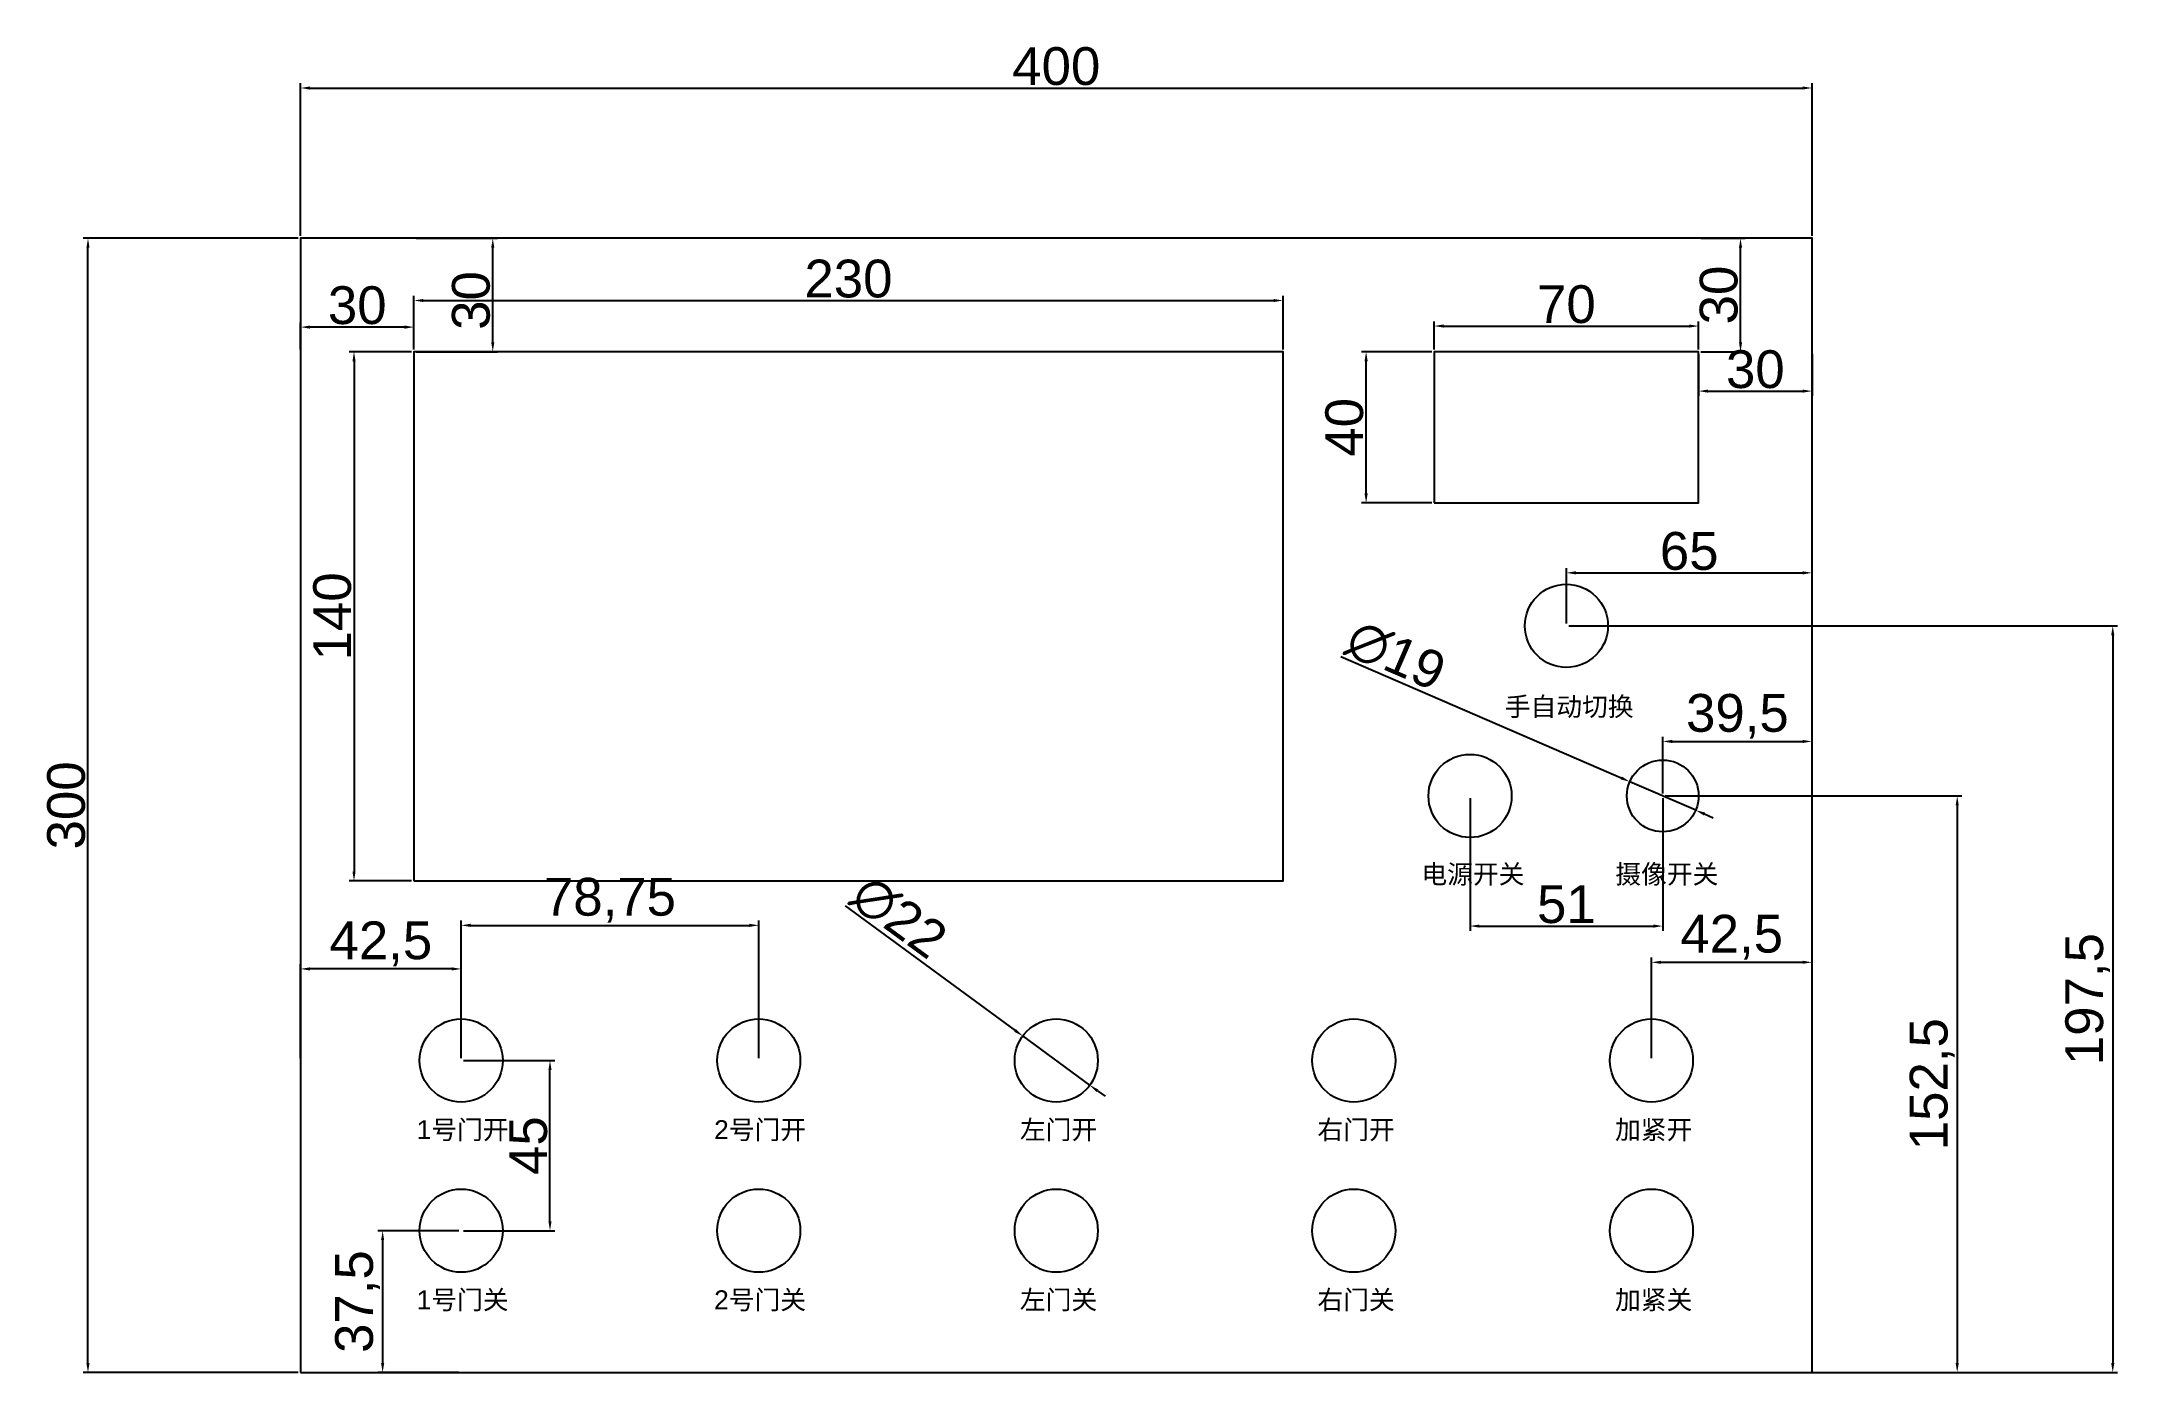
# Model space of a CAD drawing. Header units: millimetres. Extents: x -69 to 481, y 0 to 352.
import ezdxf

# ---------------------------------------------------------------- set-up
doc = ezdxf.new("R2010")
doc.units = ezdxf.units.MM
doc.styles.get("Standard").update_dxf_attribs({"font": 'arial.ttf'})
doc.dimstyles.new('ISO-25', dxfattribs={"dimtxt": 2.5, "dimasz": 2.5, "dimexe": 1.25, "dimexo": 0.625, "dimtad": 1, "dimtxsty": 'Standard', "dimcen": 2.5, "dimadec": 0, "dimazin": 0, "dimtfac": 1, "dimtmove": 0, "dimatfit": 3, "dimfxl": 1, "dimarcsym": 0})

# ---------------------------------------------------------------- blocks, each defined once
blk = doc.blocks.new('*D2')
at = {"color": 0, "lineweight": -2, "transparency": 16777216}
for p, q in [((-0.62, 300), (-57.51, 300)), ((-56.26, 2.5), (-56.26, 297.5)), ((-0.62, 0), (-57.51, 0))]:
    blk.add_line(p, q, dxfattribs=at)
at = {"color": 0, "transparency": 16777216}
for points in [[(-56.68, 297.5), (-55.85, 297.5), (-56.26, 300)], [(-56.68, 2.5), (-55.85, 2.5), (-56.26, 0)]]:
    blk.add_solid(points, dxfattribs=at)
at = {"layer": 'Defpoints', "color": 0, "transparency": 16777216}
for p in [(-56.26, 300), (0, 300), (0, 0)]:
    blk.add_point(p, dxfattribs=at)
at = {"color": 0, "transparency": 16777216, "insert": (-62, 150), "char_height": 10, "attachment_point": 5, "rotation": 90}
blk.add_mtext('300', dxfattribs=at)
blk = doc.blocks.new('*D3')
at = {"color": 0, "lineweight": -2, "transparency": 16777216}
for p, q in [((0, 300.62), (0, 341.01)), ((400, 300.62), (400, 341.01)), ((2.5, 339.76), (397.5, 339.76))]:
    blk.add_line(p, q, dxfattribs=at)
at = {"color": 0, "transparency": 16777216}
for points in [[(2.5, 340.17), (2.5, 339.34), (0, 339.76)], [(397.5, 340.17), (397.5, 339.34), (400, 339.76)]]:
    blk.add_solid(points, dxfattribs=at)
at = {"layer": 'Defpoints', "color": 0, "transparency": 16777216}
for p in [(400, 339.76), (0, 300), (400, 300)]:
    blk.add_point(p, dxfattribs=at)
at = {"color": 0, "transparency": 16777216, "insert": (200, 345.49), "char_height": 10, "attachment_point": 5}
blk.add_mtext('400', dxfattribs=at)
blk = doc.blocks.new('*D4')
at = {"color": 0, "lineweight": -2, "transparency": 16777216}
for p, q in [((43.12, 82.5), (67.26, 82.5)), ((66.01, 40), (66.01, 80)), ((43.12, 37.5), (67.26, 37.5))]:
    blk.add_line(p, q, dxfattribs=at)
at = {"color": 0, "transparency": 16777216}
for points in [[(65.59, 80), (66.42, 80), (66.01, 82.5)], [(65.59, 40), (66.42, 40), (66.01, 37.5)]]:
    blk.add_solid(points, dxfattribs=at)
at = {"layer": 'Defpoints', "color": 0, "transparency": 16777216}
for p in [(42.5, 82.5), (66.01, 82.5), (42.5, 37.5)]:
    blk.add_point(p, dxfattribs=at)
at = {"color": 0, "transparency": 16777216, "insert": (60.3, 60), "char_height": 10, "attachment_point": 5, "rotation": 90}
blk.add_mtext('45', dxfattribs=at)
blk = doc.blocks.new('*D5')
at = {"color": 0, "lineweight": -2, "transparency": 16777216}
for p, q in [((0, 83.12), (0, 107.99)), ((40, 106.74), (2.5, 106.74)), ((42.5, 83.12), (42.5, 107.99))]:
    blk.add_line(p, q, dxfattribs=at)
at = {"color": 0, "transparency": 16777216}
for points in [[(2.5, 107.16), (2.5, 106.33), (0, 106.74)], [(40, 107.16), (40, 106.33), (42.5, 106.74)]]:
    blk.add_solid(points, dxfattribs=at)
at = {"layer": 'Defpoints', "color": 0, "transparency": 16777216}
for p in [(0, 106.74), (0, 82.5), (42.5, 82.5)]:
    blk.add_point(p, dxfattribs=at)
at = {"color": 0, "transparency": 16777216, "insert": (21.25, 113.38), "char_height": 10, "attachment_point": 5}
blk.add_mtext('42,5', dxfattribs=at)
blk = doc.blocks.new('*D6')
at = {"color": 0, "lineweight": -2, "transparency": 16777216}
for p, q in [((41.88, 37.5), (20.47, 37.5)), ((21.72, 35), (21.72, 2.5)), ((41.88, 0), (20.47, 0))]:
    blk.add_line(p, q, dxfattribs=at)
at = {"color": 0, "transparency": 16777216}
for points in [[(21.3, 35), (22.13, 35), (21.72, 37.5)], [(21.3, 2.5), (22.13, 2.5), (21.72, 0)]]:
    blk.add_solid(points, dxfattribs=at)
at = {"layer": 'Defpoints', "color": 0, "transparency": 16777216}
for p in [(42.5, 37.5), (21.72, 0), (42.5, 0)]:
    blk.add_point(p, dxfattribs=at)
at = {"color": 0, "transparency": 16777216, "insert": (15.08, 18.75), "char_height": 10, "attachment_point": 5, "rotation": 90}
blk.add_mtext('37,5', dxfattribs=at)
blk = doc.blocks.new('*D7')
at = {"color": 0, "lineweight": -2, "transparency": 16777216}
for p, q in [((42.5, 83.12), (42.5, 119.52)), ((45, 118.27), (118.75, 118.27)), ((121.25, 83.12), (121.25, 119.52))]:
    blk.add_line(p, q, dxfattribs=at)
at = {"color": 0, "transparency": 16777216}
for points in [[(45, 118.69), (45, 117.85), (42.5, 118.27)], [(118.75, 118.69), (118.75, 117.85), (121.25, 118.27)]]:
    blk.add_solid(points, dxfattribs=at)
at = {"layer": 'Defpoints', "color": 0, "transparency": 16777216}
for p in [(121.25, 118.27), (42.5, 82.5), (121.25, 82.5)]:
    blk.add_point(p, dxfattribs=at)
at = {"color": 0, "transparency": 16777216, "insert": (81.88, 124.9), "char_height": 10, "attachment_point": 5}
blk.add_mtext('78,75', dxfattribs=at)
blk = doc.blocks.new('*D8')
at = {"color": 0, "lineweight": -2, "transparency": 16777216}
for p, q in [((144.16, 123.39), (189.11, 90.48)), ((208.87, 76), (191.13, 89)), ((210.89, 74.52), (212.91, 73.05))]:
    blk.add_line(p, q, dxfattribs=at)
at = {"color": 0, "transparency": 16777216}
for points in [[(189.35, 90.81), (188.86, 90.14), (191.13, 89)], [(211.14, 74.86), (210.65, 74.19), (208.87, 76)]]:
    blk.add_solid(points, dxfattribs=at)
at = {"layer": 'Defpoints', "color": 0, "transparency": 16777216}
for p in [(191.13, 89), (208.87, 76)]:
    blk.add_point(p, dxfattribs=at)
at = {"color": 0, "transparency": 16777216, "insert": (158.35, 120.45), "char_height": 10, "attachment_point": 5, "rotation": 323.7859}
blk.add_mtext('∅22', dxfattribs=at)
blk = doc.blocks.new('*D9')
at = {"color": 0, "lineweight": -2, "transparency": 16777216}
for p, q in [((275.32, 189.36), (349.49, 157.27)), ((369.22, 148.73), (351.78, 156.27)), ((371.51, 147.73), (373.81, 146.74))]:
    blk.add_line(p, q, dxfattribs=at)
at = {"color": 0, "transparency": 16777216}
for points in [[(349.65, 157.65), (349.32, 156.88), (351.78, 156.27)], [(371.68, 148.12), (371.35, 147.35), (369.22, 148.73)]]:
    blk.add_solid(points, dxfattribs=at)
at = {"layer": 'Defpoints', "color": 0, "transparency": 16777216}
for p in [(351.78, 156.27), (369.22, 148.73)]:
    blk.add_point(p, dxfattribs=at)
at = {"color": 0, "transparency": 16777216, "insert": (289.85, 189.62), "char_height": 10, "attachment_point": 5, "rotation": 336.5995}
blk.add_mtext('∅19', dxfattribs=at)
blk = doc.blocks.new('*D10')
at = {"color": 0, "lineweight": -2, "transparency": 16777216}
for p, q in [((29.38, 270), (12.89, 270)), ((14.14, 267.5), (14.14, 132.5)), ((29.38, 130), (12.89, 130))]:
    blk.add_line(p, q, dxfattribs=at)
at = {"color": 0, "transparency": 16777216}
for points in [[(13.73, 267.5), (14.56, 267.5), (14.14, 270)], [(13.73, 132.5), (14.56, 132.5), (14.14, 130)]]:
    blk.add_solid(points, dxfattribs=at)
at = {"layer": 'Defpoints', "color": 0, "transparency": 16777216}
for p in [(30, 270), (14.14, 130), (30, 130)]:
    blk.add_point(p, dxfattribs=at)
at = {"color": 0, "transparency": 16777216, "insert": (8.41, 200), "char_height": 10, "attachment_point": 5, "rotation": 90}
blk.add_mtext('140', dxfattribs=at)
blk = doc.blocks.new('*D11')
at = {"color": 0, "lineweight": -2, "transparency": 16777216}
for p, q in [((30, 270.62), (30, 284.8)), ((32.5, 283.55), (257.5, 283.55)), ((260, 270.62), (260, 284.8))]:
    blk.add_line(p, q, dxfattribs=at)
at = {"color": 0, "transparency": 16777216}
for points in [[(32.5, 283.97), (32.5, 283.13), (30, 283.55)], [(257.5, 283.97), (257.5, 283.13), (260, 283.55)]]:
    blk.add_solid(points, dxfattribs=at)
at = {"layer": 'Defpoints', "color": 0, "transparency": 16777216}
for p in [(260, 283.55), (30, 270), (260, 270)]:
    blk.add_point(p, dxfattribs=at)
at = {"color": 0, "transparency": 16777216, "insert": (145, 289.29), "char_height": 10, "attachment_point": 5}
blk.add_mtext('230', dxfattribs=at)
blk = doc.blocks.new('*D12')
at = {"color": 0, "lineweight": -2, "transparency": 16777216}
for p, q in [((299.38, 270), (280.74, 270)), ((281.99, 232.5), (281.99, 267.5)), ((299.38, 230), (280.74, 230))]:
    blk.add_line(p, q, dxfattribs=at)
at = {"color": 0, "transparency": 16777216}
for points in [[(281.57, 267.5), (282.41, 267.5), (281.99, 270)], [(281.57, 232.5), (282.41, 232.5), (281.99, 230)]]:
    blk.add_solid(points, dxfattribs=at)
at = {"layer": 'Defpoints', "color": 0, "transparency": 16777216}
for p in [(281.99, 270), (300, 270), (300, 230)]:
    blk.add_point(p, dxfattribs=at)
at = {"color": 0, "transparency": 16777216, "insert": (276.26, 250), "char_height": 10, "attachment_point": 5, "rotation": 90}
blk.add_mtext('40', dxfattribs=at)
blk = doc.blocks.new('*D13')
at = {"color": 0, "lineweight": -2, "transparency": 16777216}
for p, q in [((300, 270.62), (300, 278.04)), ((302.5, 276.79), (367.5, 276.79)), ((370, 270.62), (370, 278.04))]:
    blk.add_line(p, q, dxfattribs=at)
at = {"color": 0, "transparency": 16777216}
for points in [[(302.5, 277.21), (302.5, 276.38), (300, 276.79)], [(367.5, 277.21), (367.5, 276.38), (370, 276.79)]]:
    blk.add_solid(points, dxfattribs=at)
at = {"layer": 'Defpoints', "color": 0, "transparency": 16777216}
for p in [(370, 276.79), (300, 270), (370, 270)]:
    blk.add_point(p, dxfattribs=at)
at = {"color": 0, "transparency": 16777216, "insert": (335, 282.52), "char_height": 10, "attachment_point": 5}
blk.add_mtext('70', dxfattribs=at)
blk = doc.blocks.new('*D14')
at = {"color": 0, "lineweight": -2, "transparency": 16777216}
for p, q in [((370, 269.37), (370, 258.33)), ((400, 269.37), (400, 258.33)), ((372.5, 259.58), (397.5, 259.58))]:
    blk.add_line(p, q, dxfattribs=at)
at = {"color": 0, "transparency": 16777216}
for points in [[(372.5, 260), (372.5, 259.17), (370, 259.58)], [(397.5, 260), (397.5, 259.17), (400, 259.58)]]:
    blk.add_solid(points, dxfattribs=at)
at = {"layer": 'Defpoints', "color": 0, "transparency": 16777216}
for p in [(370, 270), (400, 270), (400, 259.58)]:
    blk.add_point(p, dxfattribs=at)
at = {"color": 0, "transparency": 16777216, "insert": (385, 265.32), "char_height": 10, "attachment_point": 5}
blk.add_mtext('30', dxfattribs=at)
blk = doc.blocks.new('*D15')
at = {"color": 0, "lineweight": -2, "transparency": 16777216}
for p, q in [((370.62, 300), (382.33, 300)), ((381.08, 272.5), (381.08, 297.5)), ((370.62, 270), (382.33, 270))]:
    blk.add_line(p, q, dxfattribs=at)
at = {"color": 0, "transparency": 16777216}
for points in [[(380.67, 297.5), (381.5, 297.5), (381.08, 300)], [(380.67, 272.5), (381.5, 272.5), (381.08, 270)]]:
    blk.add_solid(points, dxfattribs=at)
at = {"layer": 'Defpoints', "color": 0, "transparency": 16777216}
for p in [(370, 300), (381.08, 300), (370, 270)]:
    blk.add_point(p, dxfattribs=at)
at = {"color": 0, "transparency": 16777216, "insert": (375.35, 285), "char_height": 10, "attachment_point": 5, "rotation": 90}
blk.add_mtext('30', dxfattribs=at)
blk = doc.blocks.new('*D16')
at = {"color": 0, "lineweight": -2, "transparency": 16777216}
for p, q in [((0, 270.62), (0, 277.76)), ((27.5, 276.51), (2.5, 276.51)), ((30, 270.62), (30, 277.76))]:
    blk.add_line(p, q, dxfattribs=at)
at = {"color": 0, "transparency": 16777216}
for points in [[(2.5, 276.93), (2.5, 276.1), (0, 276.51)], [(27.5, 276.93), (27.5, 276.1), (30, 276.51)]]:
    blk.add_solid(points, dxfattribs=at)
at = {"layer": 'Defpoints', "color": 0, "transparency": 16777216}
for p in [(0, 276.51), (0, 270), (30, 270)]:
    blk.add_point(p, dxfattribs=at)
at = {"color": 0, "transparency": 16777216, "insert": (15, 282.25), "char_height": 10, "attachment_point": 5}
blk.add_mtext('30', dxfattribs=at)
blk = doc.blocks.new('*D17')
at = {"color": 0, "lineweight": -2, "transparency": 16777216}
for p, q in [((30.62, 300), (52.11, 300)), ((50.86, 272.5), (50.86, 297.5)), ((30.62, 270), (52.11, 270))]:
    blk.add_line(p, q, dxfattribs=at)
at = {"color": 0, "transparency": 16777216}
for points in [[(50.45, 297.5), (51.28, 297.5), (50.86, 300)], [(50.45, 272.5), (51.28, 272.5), (50.86, 270)]]:
    blk.add_solid(points, dxfattribs=at)
at = {"layer": 'Defpoints', "color": 0, "transparency": 16777216}
for p in [(30, 300), (50.86, 300), (30, 270)]:
    blk.add_point(p, dxfattribs=at)
at = {"color": 0, "transparency": 16777216, "insert": (45.13, 283.55), "char_height": 10, "attachment_point": 5, "rotation": 90}
blk.add_mtext('30', dxfattribs=at)
blk = doc.blocks.new('*D18')
at = {"color": 0, "lineweight": -2, "transparency": 16777216}
for p, q in [((357.5, 83.12), (357.5, 109.74)), ((360, 108.49), (397.5, 108.49)), ((400, 83.12), (400, 109.74))]:
    blk.add_line(p, q, dxfattribs=at)
at = {"color": 0, "transparency": 16777216}
for points in [[(360, 108.91), (360, 108.08), (357.5, 108.49)], [(397.5, 108.91), (397.5, 108.08), (400, 108.49)]]:
    blk.add_solid(points, dxfattribs=at)
at = {"layer": 'Defpoints', "color": 0, "transparency": 16777216}
for p in [(400, 108.49), (357.5, 82.5), (400, 82.5)]:
    blk.add_point(p, dxfattribs=at)
at = {"color": 0, "transparency": 16777216, "insert": (378.75, 115.13), "char_height": 10, "attachment_point": 5}
blk.add_mtext('42,5', dxfattribs=at)
blk = doc.blocks.new('*D19')
at = {"color": 0, "lineweight": -2, "transparency": 16777216}
for p, q in [((335, 198.12), (335, 212.76)), ((337.5, 211.51), (397.5, 211.51)), ((400, 198.12), (400, 212.76))]:
    blk.add_line(p, q, dxfattribs=at)
at = {"color": 0, "transparency": 16777216}
for points in [[(337.5, 211.93), (337.5, 211.09), (335, 211.51)], [(397.5, 211.93), (397.5, 211.09), (400, 211.51)]]:
    blk.add_solid(points, dxfattribs=at)
at = {"layer": 'Defpoints', "color": 0, "transparency": 16777216}
for p in [(400, 211.51), (335, 197.5), (400, 197.5)]:
    blk.add_point(p, dxfattribs=at)
at = {"color": 0, "transparency": 16777216, "insert": (367.5, 217.24), "char_height": 10, "attachment_point": 5}
blk.add_mtext('65', dxfattribs=at)
blk = doc.blocks.new('*D20')
at = {"color": 0, "lineweight": -2, "transparency": 16777216}
for p, q in [((360.5, 153.12), (360.5, 168.16)), ((363, 166.91), (397.5, 166.91)), ((400, 153.12), (400, 168.16))]:
    blk.add_line(p, q, dxfattribs=at)
at = {"color": 0, "transparency": 16777216}
for points in [[(363, 167.33), (363, 166.49), (360.5, 166.91)], [(397.5, 167.33), (397.5, 166.49), (400, 166.91)]]:
    blk.add_solid(points, dxfattribs=at)
at = {"layer": 'Defpoints', "color": 0, "transparency": 16777216}
for p in [(400, 166.91), (360.5, 152.5), (400, 152.5)]:
    blk.add_point(p, dxfattribs=at)
at = {"color": 0, "transparency": 16777216, "insert": (380.25, 173.54), "char_height": 10, "attachment_point": 5}
blk.add_mtext('39,5', dxfattribs=at)
blk = doc.blocks.new('*D21')
at = {"color": 0, "lineweight": -2, "transparency": 16777216}
for p, q in [((309.5, 151.88), (309.5, 116.83)), ((360.5, 151.88), (360.5, 116.83)), ((312, 118.08), (358, 118.08))]:
    blk.add_line(p, q, dxfattribs=at)
at = {"color": 0, "transparency": 16777216}
for points in [[(312, 118.49), (312, 117.66), (309.5, 118.08)], [(358, 118.49), (358, 117.66), (360.5, 118.08)]]:
    blk.add_solid(points, dxfattribs=at)
at = {"layer": 'Defpoints', "color": 0, "transparency": 16777216}
for p in [(309.5, 152.5), (360.5, 152.5), (360.5, 118.08)]:
    blk.add_point(p, dxfattribs=at)
at = {"color": 0, "transparency": 16777216, "insert": (335, 123.81), "char_height": 10, "attachment_point": 5}
blk.add_mtext('51', dxfattribs=at)
blk = doc.blocks.new('*D22')
at = {"color": 0, "lineweight": -2, "transparency": 16777216}
for p, q in [((361.12, 152.5), (439.68, 152.5)), ((438.43, 150), (438.43, 2.5)), ((361.12, 0), (439.68, 0))]:
    blk.add_line(p, q, dxfattribs=at)
at = {"color": 0, "transparency": 16777216}
for points in [[(438.01, 150), (438.84, 150), (438.43, 152.5)], [(438.01, 2.5), (438.84, 2.5), (438.43, 0)]]:
    blk.add_solid(points, dxfattribs=at)
at = {"layer": 'Defpoints', "color": 0, "transparency": 16777216}
for p in [(360.5, 152.5), (360.5, 0), (438.43, 0)]:
    blk.add_point(p, dxfattribs=at)
at = {"color": 0, "transparency": 16777216, "insert": (431.79, 76.25), "char_height": 10, "attachment_point": 5, "rotation": 90}
blk.add_mtext('152,5', dxfattribs=at)
blk = doc.blocks.new('*D23')
at = {"color": 0, "lineweight": -2, "transparency": 16777216}
for p, q in [((335.62, 197.5), (480.84, 197.5)), ((479.59, 195), (479.59, 2.5)), ((335.62, 0), (480.84, 0))]:
    blk.add_line(p, q, dxfattribs=at)
at = {"color": 0, "transparency": 16777216}
for points in [[(479.18, 195), (480.01, 195), (479.59, 197.5)], [(479.18, 2.5), (480.01, 2.5), (479.59, 0)]]:
    blk.add_solid(points, dxfattribs=at)
at = {"layer": 'Defpoints', "color": 0, "transparency": 16777216}
for p in [(335, 197.5), (335, 0), (479.59, 0)]:
    blk.add_point(p, dxfattribs=at)
at = {"color": 0, "transparency": 16777216, "insert": (472.96, 98.75), "char_height": 10, "attachment_point": 5, "rotation": 90}
blk.add_mtext('197,5', dxfattribs=at)

msp = doc.modelspace()

# ---------------------------------------------------------------- linework, layer by layer
at = {"color": 0}
for points in [[(0, 0), (400, 0), (400, 300), (0, 300)], [(30, 130), (260, 130), (260, 270), (30, 270)], [(300, 230), (370, 230), (370, 270), (300, 270)]]:
    msp.add_lwpolyline(points, close=True, dxfattribs=at)
for centre, radius in [((335, 197.5), 11), ((309.5, 152.5), 11), ((360.5, 152.5), 9.5), ((42.5, 82.5), 11), ((121.25, 82.5), 11), ((200, 82.5), 11), ((278.75, 82.5), 11), ((357.5, 82.5), 11), ((42.5, 37.5), 11), ((121.25, 37.5), 11), ((200, 37.5), 11), ((278.75, 37.5), 11), ((357.5, 37.5), 11)]:
    msp.add_circle(centre, radius, dxfattribs=at)

# ---------------------------------------------------------------- texts
at = {"color": 0, "char_height": 5, "attachment_point": 1}
for s, insert, width in [('{\\fSimSun|b0|i0|c134|p2;手自动切换}', (318.688, 178.63), 41.72682), ('{\\fSimSun|b0|i0|c134|p2;电源开关}', (296.629, 134.318), 28.89629), ('{\\fSimSun|b0|i0|c134|p2;摄像开关}', (347.941, 134.318), 28.89629), ('1{\\fSimSun|b0|i0|c134|p2;号门开}', (30.699, 66.719), 25.74667), ('2{\\fSimSun|b0|i0|c134|p2;号门开}', (109.449, 66.719), 25.74667), ('{\\fSimSun|b0|i0|c134|p2;左门开}', (190.361, 66.719), 25.74667), ('{\\fSimSun|b0|i0|c134|p2;右门开}', (269.111, 66.719), 25.74667), ('{\\fSimSun|b0|i0|c134|p2;加紧开}', (347.861, 66.719), 25.74667), ('1{\\fSimSun|b0|i0|c134|p2;号门关}', (30.699, 21.719), 25.74667), ('2{\\fSimSun|b0|i0|c134|p2;号门关}', (109.449, 21.719), 25.74667), ('{\\fSimSun|b0|i0|c134|p2;左门关}', (190.361, 21.719), 25.74667), ('{\\fSimSun|b0|i0|c134|p2;右门关}', (269.111, 21.719), 25.74667), ('{\\fSimSun|b0|i0|c134|p2;加紧关}', (347.861, 21.719), 25.74667)]:
    msp.add_mtext(s, dxfattribs=dict(at, insert=insert, width=width))

# ---------------------------------------------------------------- dimensions: what is measured, and where the dimension line sits
at = {"color": 3}
for base, p1, p2, picture, middle in [((400, 339.757), (0, 300), (400, 300), '*D3', (200, 345.488)), ((260, 283.551), (30, 270), (260, 270), '*D11', (145, 289.285)), ((370, 276.793), (300, 270), (370, 270), '*D13', (335, 282.524)), ((400, 166.909), (360.5, 152.5), (400, 152.5), '*D20', (380.25, 173.543)), ((360.5, 118.076), (309.5, 152.5), (360.5, 152.5), '*D21', (335, 123.807)), ((121.25, 118.269), (42.5, 82.5), (121.25, 82.5), '*D7', (81.875, 124.904)), ((0, 106.742), (42.5, 82.5), (0, 82.5), '*D5', (21.25, 113.376))]:
    dim = msp.add_linear_dim(base=base, p1=p1, p2=p2, dimstyle='ISO-25', override={"dimtxt": 10, "dimarcsym": 1}, dxfattribs=at)
    dim.commit()
    dim.dimension.update_dxf_attribs({"geometry": picture, "text_midpoint": middle})
for base, p1, p2, picture, middle in [((-56.262, 300), (0, 0), (0, 300), '*D2', (-61.996, 150)), ((14.143, 130), (30, 270), (30, 130), '*D10', (8.413, 200)), ((281.989, 270), (300, 230), (300, 270), '*D12', (276.258, 250)), ((479.593, 0), (335, 197.5), (335, 0), '*D23', (472.959, 98.75)), ((438.426, 0), (360.5, 152.5), (360.5, 0), '*D22', (431.792, 76.25)), ((66.006, 82.5), (42.5, 37.5), (42.5, 82.5), '*D4', (60.295, 60)), ((21.715, 0), (42.5, 37.5), (42.5, 0), '*D6', (15.081, 18.75))]:
    dim = msp.add_linear_dim(base=base, p1=p1, p2=p2, angle=90, dimstyle='ISO-25', override={"dimtxt": 10, "dimarcsym": 1}, dxfattribs=at)
    dim.commit()
    dim.dimension.update_dxf_attribs({"geometry": picture, "text_midpoint": middle})
for base, p1, p2, picture, middle in [((50.863, 300), (30, 270), (30, 300), '*D17', (50.863, 283.551)), ((381.084, 300), (370, 270), (370, 300), '*D15', (381.084, 285))]:
    dim = msp.add_linear_dim(base=base, p1=p1, p2=p2, angle=90, dimstyle='ISO-25', override={"dimtxt": 10, "dimarcsym": 1}, dxfattribs=at)
    dim.commit()
    dim.dimension.update_dxf_attribs({"geometry": picture, "text_midpoint": middle, "dimtype": 160})
for base, p1, p2, picture, middle in [((0, 276.514), (30, 270), (0, 270), '*D16', (15, 276.514)), ((400, 259.583), (370, 270), (400, 270), '*D14', (385, 259.583)), ((400, 211.511), (335, 197.5), (400, 197.5), '*D19', (367.5, 211.511)), ((400, 108.492), (357.5, 82.5), (400, 82.5), '*D18', (378.75, 108.492))]:
    dim = msp.add_linear_dim(base=base, p1=p1, p2=p2, dimstyle='ISO-25', override={"dimtxt": 10, "dimarcsym": 1}, dxfattribs=at)
    dim.commit()
    dim.dimension.update_dxf_attribs({"geometry": picture, "text_midpoint": middle, "dimtype": 160})
for p1, p2, picture, middle in [((369.219, 148.727), (351.781, 156.273), '*D9', (287.466, 184.105)), ((208.875, 76.001), (191.125, 88.999), '*D8', (154.795, 115.602))]:
    dim = msp.add_diameter_dim_2p(p1=p1, p2=p2, dimstyle='ISO-25', override={"dimtxt": 10, "dimarcsym": 1}, dxfattribs=at)
    dim.commit()
    dim.dimension.update_dxf_attribs({"geometry": picture, "text_midpoint": middle, "dimtype": 163})

doc.saveas('drawing.dxf')
